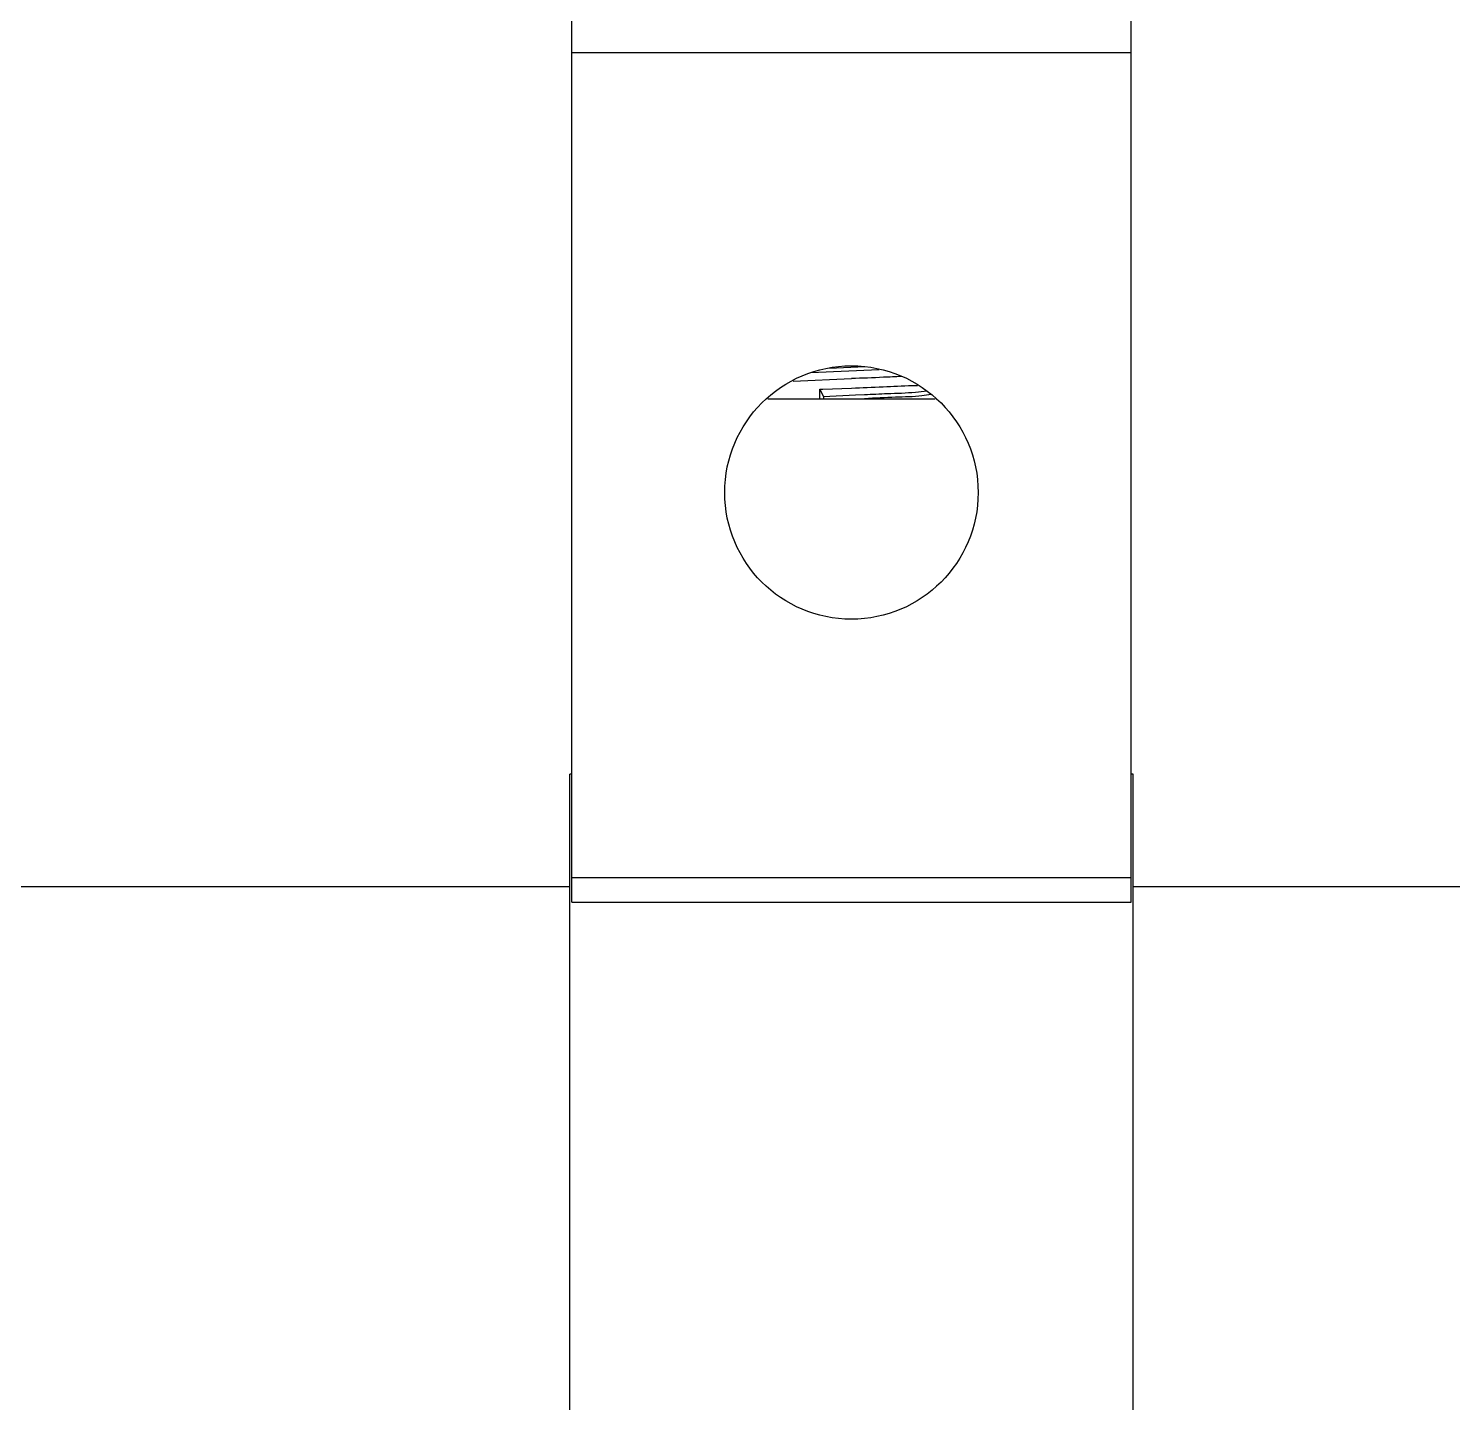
# Model space of a CAD drawing. Header units: millimetres. Extents: x 3804182 to 7463862, y 18008854 to 19247705.
# Drawn here: x 4759687.2 to 4760128.4, y 19096340.2 to 19096765.9 of the extents above; entities that cross this region are included whole.
import ezdxf

# ---------------------------------------------------------------- set-up
doc = ezdxf.new("R2010")
doc.units = ezdxf.units.MM
doc.header["$LTSCALE"] = 1000
doc.header["$MEASUREMENT"] = 0
doc.layers.add('02___PRT_ALL_AXES', color=7, linetype='Continuous')

# ---------------------------------------------------------------- blocks, each defined once
blk = doc.blocks.new('抗震大样2')
at = {"color": 3, "linetype": 'Continuous'}
for p, q in [((3892.995629806072, -3734.070923805004), (3892.995629806072, -3336.771231009858)), ((4140.581992366351, -3734.070923805004), (4140.581992366351, -3336.771231009858)), ((3892.995629806072, -3357.957312370883), (4140.581992366351, -3357.957312370883)), ((3892.995629806072, -3677.410186214838), (3892.16480308678, -3677.410186214838)), ((3892.16480308678, -4026.357408607379), (3892.16480308678, -3677.415757320588)), ((4141.412819085177, -3677.410186214838), (4140.581992366351, -3677.410186214838)), ((4141.412819085177, -4026.357408607379), (4141.412819085177, -3677.415757320588)), ((3892.995629806072, -3723.126221344806), (4140.581992366351, -3723.126221344806)), ((3892.995629806072, -3734.070923805004), (4140.581992366351, -3734.070923805004))]:
    blk.add_line(p, q, dxfattribs=at)
at = {"color": 133, "linetype": 'Continuous'}
for p, q in [((4022.695564469323, -3497.101933773141), (4007.137733202893, -3497.842255872209)), ((3990.972778920084, -3503.424883278785), (4016.788811084814, -3502.369706051657)), ((4029.088005738333, -3498.449416937307), (3998.74784604134, -3499.86470550322)), ((4002.735000459012, -3507.090708607109), (4004.186048550066, -3507.030786651187)), ((4002.735000459012, -3507.090708607109), (4004.357794722542, -3510.41401549452)), ((4002.735000459012, -3511.244842210552), (4002.735000459012, -3507.090708607109)), ((4004.186048550066, -3507.030786651187), (4016.788811084814, -3506.523839655798)), ((4018.652100728825, -3509.763305354863), (4004.357794722542, -3510.41401549452)), ((4004.357794722542, -3510.41401549452), (4004.357794722542, -3511.244842210552)), ((4022.562124559656, -3509.570553721394), (4018.652100728825, -3509.763305354863)), ((3979.725117655005, -3511.244842210552), (4053.852504516952, -3511.244842210552))]:
    blk.add_line(p, q, dxfattribs=at)
for points, start_tangent, end_tangent in [([(4038.77733646147, -3501.411674615461), (4031.030375919305, -3501.795046183979), (4016.788811084814, -3502.369706051657)], (-0.9989735431554455, -0.04529746213040179), (-0.9992093669211513, -0.03975727678089208)), ([(4016.788811084814, -3506.523839655798), (4030.794513062574, -3505.958965466591), (4043.674033946358, -3505.393990838667), (4046.049288405105, -3505.344863017555)], (0.9992093668997287, 0.03975727731929883), (0.9998057470307163, 0.01970959675770374)), ([(4050.289298869669, -3507.902685697656), (4045.140914976131, -3508.461885042256), (4032.747653998435, -3509.112595182378), (4022.562124559656, -3509.570553721394)], (-0.9964434837455963, -0.08426377454718947), (-0.9987624547412324, -0.04973488714441741)), ([(4052.010802200995, -3509.379555058898), (4048.011188745499, -3509.948225040454), (4036.361593824346, -3510.596533630742), (4022.639461151324, -3511.244842210552)], (-0.9952166330174596, -0.09769264744795962), (-0.9989717251310297, -0.04533753840621121))]:
    blk.add_spline(points, degree=3, dxfattribs=dict(at, start_tangent=start_tangent, end_tangent=end_tangent))
at = {"layer": '02___PRT_ALL_AXES', "color": 1, "linetype": 'Continuous'}
for p, q in [((3892.16480308678, -3727.259789408185), (568.8579230867326, -3727.259789408185)), ((8877.125123086851, -3727.259789408185), (4141.412819085177, -3727.259789408185))]:
    blk.add_line(p, q, dxfattribs=at)
at = {"layer": '02___PRT_ALL_AXES', "color": 3, "linetype": 'Continuous'}
blk.add_circle((4016.788811084814, -3552.786178217502), 56.08080360000001, dxfattribs=at)

msp = doc.modelspace()

# ---------------------------------------------------------------- block references
at = {"xscale": 0.7, "yscale": 0.7, "zscale": 0.7}
msp.add_blockref('抗震大样2', (4757130.446715527, 19099109.0745273), dxfattribs=at)

doc.saveas('drawing.dxf')
